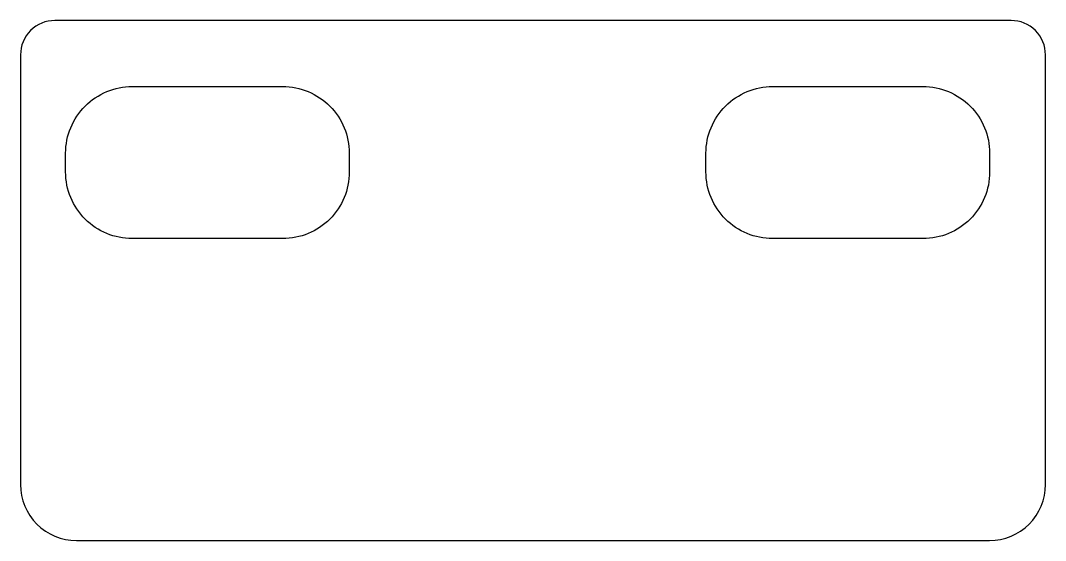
# Model space of a CAD drawing. Header units: millimetres. Extents: x -47.2 to 48.2, y -14.2 to 34.2.
import ezdxf

# ---------------------------------------------------------------- set-up
doc = ezdxf.new("R2010")
doc.units = ezdxf.units.MM
doc.layers.get('0').update_dxf_attribs({"linetype": 'CONTINUOUS'})

msp = doc.modelspace()

# ---------------------------------------------------------------- linework, layer by layer
for points in [[(43, -14.2, 0.414214), (48.2, -9), (48.2, 31, 0.414214), (45, 34.2), (-44, 34.2, 0.414214), (-47.2, 31), (-47.2, -9, 0.414214), (-42, -14.2)], [(-16.6, 21.85), (-16.6, 20.1, -0.414214), (-22.8, 13.9), (-36.8, 13.9, -0.414214), (-43, 20.1), (-43, 21.85, -0.414214), (-36.8, 28.05), (-22.8, 28.05, -0.414214)], [(43, 21.85), (43, 20.1, -0.414214), (36.8, 13.9), (22.8, 13.9, -0.414214), (16.6, 20.1), (16.6, 21.85, -0.414214), (22.8, 28.05), (36.8, 28.05, -0.414214)]]:
    msp.add_lwpolyline(points, format="xyb", close=True)

doc.saveas('drawing.dxf')
